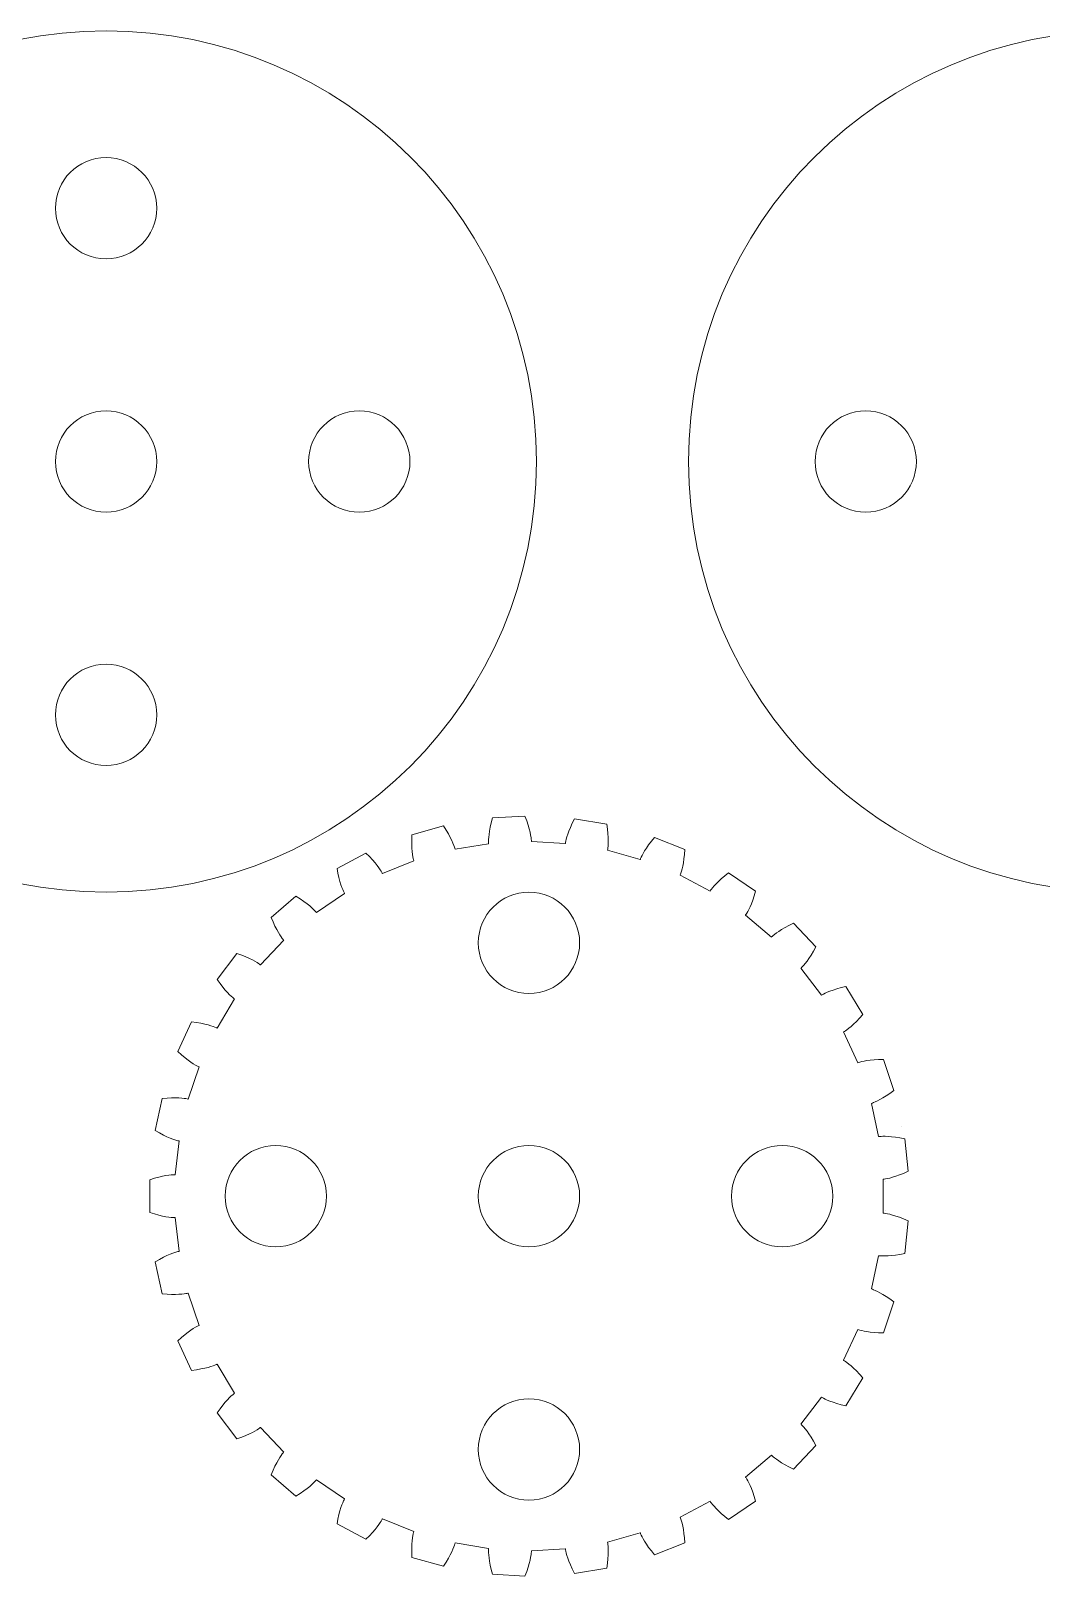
# Model space of a CAD drawing. Header units: millimetres. Extents: x 0 to 364, y 0 to 157.
# Drawn here: x 247 to 286.9, y 86 to 147 of the extents above; entities that cross this region are included whole.
import ezdxf

# ---------------------------------------------------------------- set-up
doc = ezdxf.new("R2010")
doc.units = ezdxf.units.MM
doc.layers.add('layer 1', color=1, linetype='Continuous', lineweight=0)

msp = doc.modelspace()

# ---------------------------------------------------------------- linework, layer by layer
at = {"layer": 'layer 1', "lineweight": 0}
for p, q in [((265.206, 115.739), (265.255, 115.93)), ((266.542, 116), (265.255, 115.93)), ((265.255, 115.93), (265.255, 115.93)), ((266.611, 115.815), (266.542, 116)), ((266.542, 116), (266.542, 116)), ((263.322, 115.613), (262.08, 115.268)), ((263.429, 115.448), (263.322, 115.613)), ((263.322, 115.613), (263.322, 115.613)), ((263.519, 115.297), (263.429, 115.448)), ((263.594, 115.16), (263.519, 115.297)), ((265.124, 115.281), (265.142, 115.414)), ((265.142, 115.414), (265.169, 115.567)), ((265.169, 115.567), (265.206, 115.739)), ((266.667, 115.648), (266.611, 115.815)), ((266.71, 115.499), (266.667, 115.648)), ((266.743, 115.368), (266.71, 115.499)), ((266.766, 115.257), (266.743, 115.368)), ((268.195, 115.179), (268.231, 115.288)), ((268.231, 115.288), (268.277, 115.414)), ((268.277, 115.414), (268.336, 115.558)), ((268.336, 115.558), (268.41, 115.718)), ((268.41, 115.718), (268.498, 115.893)), ((268.498, 115.893), (268.498, 115.893)), ((269.77, 115.685), (268.498, 115.893)), ((269.798, 115.49), (269.77, 115.685)), ((269.77, 115.685), (269.77, 115.685)), ((269.817, 115.315), (269.798, 115.49)), ((269.827, 115.16), (269.817, 115.315)), ((262.073, 115.071), (262.08, 115.268)), ((262.074, 114.895), (262.073, 115.071)), ((262.08, 114.74), (262.074, 114.895)), ((262.08, 115.268), (262.08, 115.268)), ((262.091, 114.606), (262.08, 114.74)), ((263.653, 115.04), (263.594, 115.16)), ((263.7, 114.936), (263.653, 115.04)), ((263.735, 114.849), (263.7, 114.936)), ((263.76, 114.781), (263.735, 114.849)), ((263.775, 114.732), (263.76, 114.781)), ((263.784, 114.702), (263.775, 114.732)), ((263.786, 114.692), (263.784, 114.702)), ((265.109, 114.909), (263.786, 114.692)), ((265.106, 115.002), (265.107, 115.074)), ((265.106, 114.95), (265.106, 115.002)), ((265.108, 114.919), (265.106, 114.95)), ((265.107, 115.074), (265.113, 115.167)), ((265.109, 114.909), (265.108, 114.919)), ((265.113, 115.167), (265.124, 115.281)), ((266.782, 115.165), (266.766, 115.257)), ((266.791, 115.093), (266.782, 115.165)), ((266.796, 115.042), (266.791, 115.093)), ((266.797, 115.011), (266.796, 115.042)), ((266.798, 115), (266.797, 115.011)), ((268.136, 114.928), (266.798, 115)), ((268.136, 114.928), (268.138, 114.938)), ((268.138, 114.938), (268.143, 114.969)), ((268.143, 114.969), (268.153, 115.019)), ((268.153, 115.019), (268.17, 115.09)), ((268.17, 115.09), (268.195, 115.179)), ((269.807, 114.664), (269.812, 114.695)), ((269.812, 114.695), (269.819, 114.746)), ((269.819, 114.746), (269.825, 114.818)), ((269.825, 114.818), (269.83, 114.912)), ((269.831, 115.025), (269.827, 115.16)), ((269.83, 114.912), (269.831, 115.025)), ((271.266, 114.627), (271.339, 114.74)), ((271.339, 114.74), (271.428, 114.868)), ((271.428, 114.868), (271.534, 115.008)), ((271.534, 115.008), (271.658, 115.161)), ((271.658, 115.161), (271.658, 115.161)), ((272.856, 114.684), (271.658, 115.161)), ((272.841, 114.487), (272.856, 114.684)), ((272.856, 114.684), (272.856, 114.684)), ((260.26, 114.543), (259.121, 113.939)), ((260.4, 114.405), (260.26, 114.543)), ((260.26, 114.543), (260.26, 114.543)), ((260.52, 114.276), (260.4, 114.405)), ((260.622, 114.159), (260.52, 114.276)), ((260.707, 114.054), (260.622, 114.159)), ((262.157, 114.239), (260.911, 113.743)), ((262.105, 114.493), (262.091, 114.606)), ((262.119, 114.401), (262.105, 114.493)), ((262.133, 114.33), (262.119, 114.401)), ((262.145, 114.279), (262.133, 114.33)), ((262.154, 114.249), (262.145, 114.279)), ((262.157, 114.239), (262.154, 114.249)), ((269.805, 114.654), (269.807, 114.664)), ((271.097, 114.295), (269.805, 114.654)), ((271.097, 114.295), (271.1, 114.305)), ((271.1, 114.305), (271.112, 114.334)), ((271.112, 114.334), (271.133, 114.381)), ((271.133, 114.381), (271.165, 114.446)), ((271.165, 114.446), (271.209, 114.529)), ((271.209, 114.529), (271.266, 114.627)), ((272.773, 114.027), (272.798, 114.159)), ((272.798, 114.159), (272.821, 114.312)), ((272.821, 114.312), (272.841, 114.487)), ((259.156, 113.745), (259.121, 113.939)), ((259.121, 113.939), (259.121, 113.939)), ((259.195, 113.574), (259.156, 113.745)), ((259.235, 113.424), (259.195, 113.574)), ((260.775, 113.963), (260.707, 114.054)), ((260.828, 113.886), (260.775, 113.963)), ((260.866, 113.825), (260.828, 113.886)), ((260.892, 113.78), (260.866, 113.825)), ((260.907, 113.752), (260.892, 113.78)), ((260.911, 113.743), (260.907, 113.752)), ((272.668, 113.669), (272.672, 113.679)), ((273.852, 113.041), (272.668, 113.669)), ((272.672, 113.679), (272.684, 113.708)), ((272.684, 113.708), (272.701, 113.757)), ((272.701, 113.757), (272.723, 113.826)), ((272.723, 113.826), (272.747, 113.916)), ((272.747, 113.916), (272.773, 114.027)), ((274.184, 113.424), (274.298, 113.529)), ((274.298, 113.529), (274.432, 113.644)), ((274.432, 113.644), (274.586, 113.766)), ((274.586, 113.766), (274.586, 113.766)), ((275.653, 113.043), (274.586, 113.766)), ((259.417, 112.951), (258.307, 112.199)), ((259.274, 113.295), (259.235, 113.424)), ((259.312, 113.187), (259.274, 113.295)), ((259.346, 113.1), (259.312, 113.187)), ((259.375, 113.034), (259.346, 113.1)), ((259.397, 112.987), (259.375, 113.034)), ((259.412, 112.96), (259.397, 112.987)), ((259.417, 112.951), (259.412, 112.96)), ((273.852, 113.041), (273.858, 113.05)), ((273.858, 113.05), (273.875, 113.076)), ((273.875, 113.076), (273.906, 113.118)), ((273.906, 113.118), (273.951, 113.174)), ((273.951, 113.174), (274.012, 113.245)), ((274.012, 113.245), (274.089, 113.329)), ((274.089, 113.329), (274.184, 113.424)), ((275.54, 112.687), (275.597, 112.854)), ((275.597, 112.854), (275.653, 113.043)), ((275.653, 113.043), (275.653, 113.043)), ((257.499, 112.84), (256.517, 112.005)), ((257.666, 112.735), (257.499, 112.84)), ((257.499, 112.84), (257.499, 112.84)), ((257.811, 112.635), (257.666, 112.735)), ((257.936, 112.543), (257.811, 112.635)), ((258.041, 112.459), (257.936, 112.543)), ((258.127, 112.384), (258.041, 112.459)), ((258.195, 112.32), (258.127, 112.384)), ((258.246, 112.269), (258.195, 112.32)), ((258.281, 112.23), (258.246, 112.269)), ((275.339, 112.233), (275.382, 112.316)), ((275.382, 112.316), (275.431, 112.419)), ((275.431, 112.419), (275.484, 112.542)), ((275.484, 112.542), (275.54, 112.687)), ((256.593, 111.824), (256.517, 112.005)), ((256.517, 112.005), (256.517, 112.005)), ((256.668, 111.664), (256.593, 111.824)), ((256.739, 111.526), (256.668, 111.664)), ((258.301, 112.207), (258.281, 112.23)), ((258.307, 112.199), (258.301, 112.207)), ((275.252, 112.092), (275.258, 112.101)), ((276.274, 111.225), (275.252, 112.092)), ((275.258, 112.101), (275.276, 112.127)), ((275.276, 112.127), (275.303, 112.17)), ((275.303, 112.17), (275.339, 112.233)), ((276.814, 111.605), (276.97, 111.688)), ((276.97, 111.688), (277.147, 111.774)), ((277.147, 111.774), (277.147, 111.774)), ((278.033, 110.839), (277.147, 111.774)), ((257.019, 111.104), (256.097, 110.131)), ((256.805, 111.409), (256.739, 111.526)), ((256.865, 111.312), (256.805, 111.409)), ((256.917, 111.235), (256.865, 111.312)), ((256.96, 111.176), (256.917, 111.235)), ((256.992, 111.135), (256.96, 111.176)), ((257.012, 111.112), (256.992, 111.135)), ((257.019, 111.104), (257.012, 111.112)), ((276.274, 111.225), (276.281, 111.232)), ((276.281, 111.232), (276.304, 111.253)), ((276.304, 111.253), (276.343, 111.287)), ((276.343, 111.287), (276.399, 111.333)), ((276.399, 111.333), (276.473, 111.389)), ((276.473, 111.389), (276.567, 111.454)), ((276.567, 111.454), (276.68, 111.527)), ((276.68, 111.527), (276.814, 111.605)), ((255.17, 110.583), (254.389, 109.557)), ((255.355, 110.516), (255.17, 110.583)), ((255.17, 110.583), (255.17, 110.583)), ((255.518, 110.451), (255.355, 110.516)), ((255.66, 110.387), (255.518, 110.451)), ((277.76, 110.386), (277.846, 110.516)), ((277.846, 110.516), (277.937, 110.666)), ((277.937, 110.666), (278.033, 110.839)), ((278.033, 110.839), (278.033, 110.839)), ((255.781, 110.327), (255.66, 110.387)), ((255.881, 110.273), (255.781, 110.327)), ((255.961, 110.225), (255.881, 110.273)), ((256.022, 110.186), (255.961, 110.225)), ((256.064, 110.156), (256.022, 110.186)), ((256.089, 110.137), (256.064, 110.156)), ((256.097, 110.131), (256.089, 110.137)), ((277.437, 109.997), (277.445, 110.004)), ((278.248, 108.93), (277.437, 109.997)), ((277.445, 110.004), (277.467, 110.025)), ((277.467, 110.025), (277.503, 110.062)), ((277.503, 110.062), (277.552, 110.116)), ((277.552, 110.116), (277.612, 110.187)), ((277.612, 110.187), (277.682, 110.277)), ((277.682, 110.277), (277.76, 110.386)), ((254.503, 109.396), (254.389, 109.557)), ((254.389, 109.557), (254.389, 109.557)), ((254.61, 109.256), (254.503, 109.396)), ((254.709, 109.137), (254.61, 109.256)), ((278.858, 109.185), (279.027, 109.233)), ((279.027, 109.233), (279.219, 109.279)), ((279.219, 109.279), (279.219, 109.279)), ((279.883, 108.174), (279.219, 109.279)), ((255.073, 108.784), (254.382, 107.636)), ((254.799, 109.036), (254.709, 109.137)), ((254.878, 108.954), (254.799, 109.036)), ((254.946, 108.89), (254.878, 108.954)), ((255, 108.842), (254.946, 108.89)), ((255.04, 108.809), (255, 108.842)), ((255.065, 108.79), (255.04, 108.809)), ((255.073, 108.784), (255.065, 108.79)), ((278.248, 108.93), (278.257, 108.935)), ((278.257, 108.935), (278.283, 108.951)), ((278.283, 108.951), (278.329, 108.976)), ((278.329, 108.976), (278.394, 109.009)), ((278.394, 109.009), (278.478, 109.048)), ((278.478, 109.048), (278.584, 109.091)), ((278.584, 109.091), (278.71, 109.137)), ((278.71, 109.137), (278.858, 109.185)), ((279.631, 107.9), (279.753, 108.027)), ((279.753, 108.027), (279.883, 108.174)), ((279.883, 108.174), (279.883, 108.174)), ((253.379, 107.878), (252.838, 106.708)), ((253.575, 107.853), (253.379, 107.878)), ((253.379, 107.878), (253.379, 107.878)), ((253.748, 107.824), (253.575, 107.853)), ((253.9, 107.792), (253.748, 107.824)), ((254.031, 107.76), (253.9, 107.792)), ((254.14, 107.728), (254.031, 107.76)), ((254.229, 107.699), (254.14, 107.728)), ((254.297, 107.673), (254.229, 107.699)), ((254.345, 107.653), (254.297, 107.673)), ((254.373, 107.64), (254.345, 107.653)), ((254.382, 107.636), (254.373, 107.64)), ((279.12, 107.481), (279.129, 107.486)), ((279.683, 106.264), (279.12, 107.481)), ((279.129, 107.486), (279.156, 107.502)), ((279.156, 107.502), (279.199, 107.53)), ((279.199, 107.53), (279.258, 107.572)), ((279.258, 107.572), (279.332, 107.629)), ((279.332, 107.629), (279.42, 107.701)), ((279.42, 107.701), (279.52, 107.791)), ((279.52, 107.791), (279.631, 107.9)), ((252.984, 106.576), (252.838, 106.708)), ((252.838, 106.708), (252.838, 106.708)), ((253.118, 106.462), (252.984, 106.576)), ((253.241, 106.367), (253.118, 106.462)), ((253.35, 106.288), (253.241, 106.367)), ((253.445, 106.225), (253.35, 106.288)), ((253.525, 106.177), (253.445, 106.225)), ((253.588, 106.141), (253.525, 106.177)), ((253.634, 106.118), (253.588, 106.141)), ((279.683, 106.264), (279.693, 106.267)), ((279.693, 106.267), (279.722, 106.277)), ((279.722, 106.277), (279.772, 106.292)), ((279.772, 106.292), (279.842, 106.31)), ((279.842, 106.31), (279.933, 106.33)), ((279.933, 106.33), (280.045, 106.349)), ((280.045, 106.349), (280.179, 106.367)), ((280.179, 106.367), (280.333, 106.382)), ((280.333, 106.382), (280.509, 106.392)), ((280.509, 106.392), (280.706, 106.396)), ((280.706, 106.396), (280.706, 106.396)), ((281.117, 105.175), (280.706, 106.396)), ((253.672, 106.101), (253.244, 104.83)), ((253.663, 106.105), (253.634, 106.118)), ((253.672, 106.101), (253.663, 106.105)), ((280.68, 104.879), (280.812, 104.961)), ((280.812, 104.961), (280.958, 105.059)), ((280.958, 105.059), (281.117, 105.175)), ((281.117, 105.175), (281.117, 105.175)), ((252.213, 104.852), (251.936, 103.593)), ((252.409, 104.869), (252.213, 104.852)), ((252.213, 104.852), (252.213, 104.852)), ((252.585, 104.878), (252.409, 104.869)), ((252.74, 104.88), (252.585, 104.878)), ((252.874, 104.876), (252.74, 104.88)), ((252.988, 104.869), (252.874, 104.876)), ((253.081, 104.859), (252.988, 104.869)), ((253.153, 104.849), (253.081, 104.859)), ((253.204, 104.84), (253.153, 104.849)), ((253.234, 104.833), (253.204, 104.84)), ((253.244, 104.83), (253.234, 104.833)), ((280.223, 104.661), (280.233, 104.664)), ((280.511, 103.352), (280.223, 104.661)), ((280.233, 104.664), (280.262, 104.674)), ((280.262, 104.674), (280.311, 104.693)), ((280.311, 104.693), (280.377, 104.721)), ((280.377, 104.721), (280.462, 104.76)), ((280.462, 104.76), (280.563, 104.813)), ((280.563, 104.813), (280.68, 104.879)), ((281.414, 103.758), (281.414, 103.758)), ((252.106, 103.494), (251.936, 103.593)), ((251.936, 103.593), (251.936, 103.593)), ((252.262, 103.413), (252.106, 103.494)), ((252.402, 103.346), (252.262, 103.413)), ((252.526, 103.292), (252.402, 103.346)), ((252.632, 103.251), (252.526, 103.292)), ((252.72, 103.221), (252.632, 103.251)), ((252.79, 103.2), (252.72, 103.221)), ((252.88, 103.179), (252.735, 101.846)), ((252.84, 103.187), (252.79, 103.2)), ((252.87, 103.181), (252.84, 103.187)), ((252.88, 103.179), (252.87, 103.181)), ((280.511, 103.352), (280.521, 103.353)), ((280.521, 103.353), (280.552, 103.357)), ((280.552, 103.357), (280.604, 103.36)), ((280.604, 103.36), (280.676, 103.363)), ((280.676, 103.363), (280.769, 103.362)), ((280.769, 103.362), (280.883, 103.357)), ((280.883, 103.357), (281.017, 103.346)), ((281.017, 103.346), (281.172, 103.328)), ((281.172, 103.328), (281.346, 103.3)), ((281.346, 103.3), (281.539, 103.262)), ((281.539, 103.262), (281.539, 103.262)), ((281.678, 101.98), (281.539, 103.262)), ((281.334, 101.836), (281.498, 101.901)), ((281.498, 101.901), (281.678, 101.98)), ((281.678, 101.98), (281.678, 101.98)), ((251.911, 101.704), (251.724, 101.645)), ((251.724, 101.645), (251.724, 101.645)), ((251.724, 101.645), (251.724, 100.356)), ((252.081, 101.751), (251.911, 101.704)), ((252.233, 101.786), (252.081, 101.751)), ((252.365, 101.811), (252.233, 101.786)), ((252.477, 101.828), (252.365, 101.811)), ((252.57, 101.839), (252.477, 101.828)), ((252.642, 101.844), (252.57, 101.839)), ((252.694, 101.846), (252.642, 101.844)), ((252.725, 101.846), (252.694, 101.846)), ((252.735, 101.846), (252.725, 101.846)), ((280.694, 101.671), (280.704, 101.672)), ((280.694, 100.33), (280.694, 101.671)), ((280.704, 101.672), (280.735, 101.675)), ((280.735, 101.675), (280.786, 101.682)), ((280.769, 101.562), (280.769, 101.562)), ((280.786, 101.682), (280.858, 101.696)), ((280.858, 101.696), (280.949, 101.716)), ((280.949, 101.716), (281.059, 101.745)), ((281.059, 101.745), (281.187, 101.785)), ((281.187, 101.785), (281.334, 101.836)), ((251.911, 100.297), (251.724, 100.356)), ((251.724, 100.356), (251.724, 100.356)), ((252.081, 100.25), (251.911, 100.297)), ((252.233, 100.215), (252.081, 100.25)), ((252.365, 100.19), (252.233, 100.215)), ((252.477, 100.173), (252.365, 100.19)), ((252.57, 100.162), (252.477, 100.173)), ((252.642, 100.157), (252.57, 100.162)), ((252.694, 100.155), (252.642, 100.157)), ((252.725, 100.155), (252.694, 100.155)), ((252.735, 100.155), (252.725, 100.155)), ((252.735, 100.155), (252.88, 98.822)), ((280.694, 100.33), (280.704, 100.329)), ((280.704, 100.329), (280.735, 100.326)), ((280.735, 100.326), (280.786, 100.318)), ((280.769, 100.439), (280.769, 100.439)), ((280.786, 100.318), (280.858, 100.305)), ((280.858, 100.305), (280.949, 100.285)), ((280.949, 100.285), (281.059, 100.255)), ((281.059, 100.255), (281.187, 100.216)), ((281.187, 100.216), (281.334, 100.165)), ((281.334, 100.165), (281.498, 100.1)), ((281.498, 100.1), (281.678, 100.021)), ((281.539, 98.739), (281.678, 100.021)), ((281.678, 100.021), (281.678, 100.021)), ((252.87, 98.82), (252.84, 98.814)), ((252.88, 98.822), (252.87, 98.82)), ((252.106, 98.506), (251.936, 98.408)), ((251.936, 98.408), (251.936, 98.408)), ((251.936, 98.408), (252.213, 97.149)), ((252.262, 98.588), (252.106, 98.506)), ((252.402, 98.655), (252.262, 98.588)), ((252.526, 98.708), (252.402, 98.655)), ((252.632, 98.75), (252.526, 98.708)), ((252.72, 98.78), (252.632, 98.75)), ((252.79, 98.801), (252.72, 98.78)), ((252.84, 98.814), (252.79, 98.801)), ((280.223, 97.34), (280.511, 98.649)), ((280.511, 98.649), (280.521, 98.648)), ((280.521, 98.648), (280.552, 98.644)), ((280.552, 98.644), (280.604, 98.64)), ((280.604, 98.64), (280.676, 98.638)), ((280.676, 98.638), (280.769, 98.639)), ((280.769, 98.639), (280.883, 98.643)), ((280.883, 98.643), (281.017, 98.654)), ((281.017, 98.654), (281.172, 98.673)), ((281.172, 98.673), (281.346, 98.701)), ((281.346, 98.701), (281.539, 98.739)), ((281.539, 98.739), (281.539, 98.739)), ((252.409, 97.132), (252.213, 97.149)), ((252.213, 97.149), (252.213, 97.149)), ((252.585, 97.123), (252.409, 97.132)), ((252.74, 97.121), (252.585, 97.123)), ((252.874, 97.125), (252.74, 97.121)), ((252.988, 97.132), (252.874, 97.125)), ((253.081, 97.142), (252.988, 97.132)), ((253.153, 97.152), (253.081, 97.142)), ((253.204, 97.161), (253.153, 97.152)), ((253.234, 97.168), (253.204, 97.161)), ((253.244, 97.171), (253.234, 97.168)), ((253.244, 97.171), (253.672, 95.9)), ((280.223, 97.34), (280.233, 97.337)), ((280.233, 97.337), (280.262, 97.327)), ((280.262, 97.327), (280.311, 97.308)), ((280.311, 97.308), (280.377, 97.28)), ((280.377, 97.28), (280.462, 97.241)), ((280.462, 97.241), (280.563, 97.188)), ((280.563, 97.188), (280.68, 97.122)), ((280.68, 97.122), (280.812, 97.04)), ((280.812, 97.04), (280.958, 96.942)), ((280.706, 95.605), (281.117, 96.826)), ((280.958, 96.942), (281.117, 96.826)), ((281.117, 96.826), (281.117, 96.826)), ((253.445, 95.776), (253.35, 95.713)), ((253.525, 95.824), (253.445, 95.776)), ((253.588, 95.86), (253.525, 95.824)), ((253.634, 95.883), (253.588, 95.86)), ((253.663, 95.896), (253.634, 95.883)), ((253.672, 95.9), (253.663, 95.896)), ((252.984, 95.425), (252.838, 95.293)), ((252.838, 95.293), (252.838, 95.293)), ((252.838, 95.293), (253.379, 94.123)), ((253.118, 95.539), (252.984, 95.425)), ((253.241, 95.634), (253.118, 95.539)), ((253.35, 95.713), (253.241, 95.634)), ((279.12, 94.52), (279.683, 95.737)), ((279.683, 95.737), (279.693, 95.734)), ((279.693, 95.734), (279.722, 95.724)), ((279.722, 95.724), (279.772, 95.709)), ((279.772, 95.709), (279.842, 95.691)), ((279.842, 95.691), (279.933, 95.671)), ((279.933, 95.671), (280.045, 95.652)), ((280.045, 95.652), (280.179, 95.634)), ((280.179, 95.634), (280.333, 95.619)), ((280.333, 95.619), (280.509, 95.608)), ((280.509, 95.608), (280.706, 95.605)), ((280.706, 95.605), (280.706, 95.605)), ((253.575, 94.148), (253.379, 94.123)), ((253.379, 94.123), (253.379, 94.123)), ((253.748, 94.177), (253.575, 94.148)), ((253.9, 94.209), (253.748, 94.177)), ((254.031, 94.241), (253.9, 94.209)), ((254.14, 94.273), (254.031, 94.241)), ((254.229, 94.302), (254.14, 94.273)), ((254.297, 94.328), (254.229, 94.302)), ((254.345, 94.348), (254.297, 94.328)), ((254.373, 94.361), (254.345, 94.348)), ((254.382, 94.365), (254.373, 94.361)), ((254.382, 94.365), (255.073, 93.217)), ((279.12, 94.52), (279.129, 94.515)), ((279.129, 94.515), (279.156, 94.499)), ((279.156, 94.499), (279.199, 94.471)), ((279.199, 94.471), (279.258, 94.429)), ((279.258, 94.429), (279.332, 94.372)), ((279.332, 94.372), (279.42, 94.299)), ((279.42, 94.299), (279.52, 94.21)), ((279.52, 94.21), (279.631, 94.101)), ((279.631, 94.101), (279.753, 93.974)), ((279.753, 93.974), (279.883, 93.827)), ((279.219, 92.722), (279.883, 93.827)), ((279.883, 93.827), (279.883, 93.827)), ((254.61, 92.745), (254.503, 92.605)), ((254.709, 92.864), (254.61, 92.745)), ((254.799, 92.965), (254.709, 92.864)), ((254.878, 93.046), (254.799, 92.965)), ((254.946, 93.111), (254.878, 93.046)), ((255, 93.159), (254.946, 93.111)), ((255.04, 93.192), (255, 93.159)), ((255.065, 93.211), (255.04, 93.192)), ((255.073, 93.217), (255.065, 93.211)), ((277.437, 92.004), (278.248, 93.071)), ((278.248, 93.071), (278.257, 93.066)), ((278.257, 93.066), (278.283, 93.05)), ((278.283, 93.05), (278.329, 93.025)), ((278.329, 93.025), (278.394, 92.992)), ((278.394, 92.992), (278.478, 92.953)), ((278.478, 92.953), (278.584, 92.91)), ((278.584, 92.91), (278.71, 92.864)), ((278.71, 92.864), (278.858, 92.816)), ((278.858, 92.816), (279.027, 92.768)), ((279.027, 92.768), (279.219, 92.722)), ((279.219, 92.722), (279.219, 92.722)), ((254.503, 92.605), (254.389, 92.444)), ((254.389, 92.444), (254.389, 92.444)), ((254.389, 92.444), (255.17, 91.418)), ((255.518, 91.55), (255.355, 91.485)), ((255.66, 91.614), (255.518, 91.55)), ((255.781, 91.674), (255.66, 91.614)), ((255.881, 91.728), (255.781, 91.674)), ((255.961, 91.776), (255.881, 91.728)), ((256.022, 91.815), (255.961, 91.776)), ((256.064, 91.845), (256.022, 91.815)), ((256.089, 91.864), (256.064, 91.845)), ((256.097, 91.87), (256.089, 91.864)), ((256.097, 91.87), (257.019, 90.897)), ((277.437, 92.004), (277.445, 91.997)), ((277.445, 91.997), (277.467, 91.976)), ((277.467, 91.976), (277.503, 91.939)), ((277.503, 91.939), (277.552, 91.885)), ((277.552, 91.885), (277.612, 91.814)), ((277.612, 91.814), (277.682, 91.724)), ((277.682, 91.724), (277.76, 91.615)), ((277.76, 91.615), (277.846, 91.485)), ((255.355, 91.485), (255.17, 91.418)), ((255.17, 91.418), (255.17, 91.418)), ((257.012, 90.889), (256.992, 90.866)), ((257.019, 90.897), (257.012, 90.889)), ((277.147, 90.227), (278.033, 91.162)), ((277.846, 91.485), (277.937, 91.334)), ((277.937, 91.334), (278.033, 91.162)), ((278.033, 91.162), (278.033, 91.162)), ((256.668, 90.337), (256.593, 90.177)), ((256.739, 90.475), (256.668, 90.337)), ((256.805, 90.592), (256.739, 90.475)), ((256.865, 90.689), (256.805, 90.592)), ((256.917, 90.766), (256.865, 90.689)), ((256.96, 90.825), (256.917, 90.766)), ((256.992, 90.866), (256.96, 90.825)), ((275.252, 89.908), (276.274, 90.776)), ((276.274, 90.776), (276.281, 90.769)), ((276.281, 90.769), (276.304, 90.748)), ((276.304, 90.748), (276.343, 90.713)), ((276.343, 90.713), (276.399, 90.668)), ((276.399, 90.668), (276.473, 90.612)), ((276.473, 90.612), (276.567, 90.547)), ((276.567, 90.547), (276.68, 90.474)), ((276.68, 90.474), (276.814, 90.396)), ((276.814, 90.396), (276.97, 90.313)), ((276.97, 90.313), (277.147, 90.227)), ((256.593, 90.177), (256.517, 89.996)), ((256.517, 89.996), (256.517, 89.996)), ((256.517, 89.996), (257.499, 89.161)), ((258.195, 89.681), (258.127, 89.617)), ((258.246, 89.732), (258.195, 89.681)), ((258.281, 89.771), (258.246, 89.732)), ((258.301, 89.794), (258.281, 89.771)), ((258.307, 89.802), (258.301, 89.794)), ((258.307, 89.802), (259.417, 89.05)), ((275.252, 89.908), (275.258, 89.9)), ((275.258, 89.9), (275.276, 89.874)), ((275.276, 89.874), (275.303, 89.83)), ((275.303, 89.83), (275.339, 89.768)), ((275.339, 89.768), (275.382, 89.685)), ((275.382, 89.685), (275.431, 89.582)), ((277.147, 90.227), (277.147, 90.227)), ((257.666, 89.266), (257.499, 89.161)), ((257.499, 89.161), (257.499, 89.161)), ((257.811, 89.365), (257.666, 89.266)), ((257.936, 89.458), (257.811, 89.365)), ((258.041, 89.542), (257.936, 89.458)), ((258.127, 89.617), (258.041, 89.542)), ((275.431, 89.582), (275.484, 89.458)), ((275.484, 89.458), (275.54, 89.313)), ((275.54, 89.313), (275.597, 89.147)), ((275.597, 89.147), (275.653, 88.958)), ((259.235, 88.577), (259.195, 88.427)), ((259.274, 88.706), (259.235, 88.577)), ((259.312, 88.814), (259.274, 88.706)), ((259.346, 88.9), (259.312, 88.814)), ((259.375, 88.967), (259.346, 88.9)), ((259.397, 89.013), (259.375, 88.967)), ((259.412, 89.041), (259.397, 89.013)), ((259.417, 89.05), (259.412, 89.041)), ((272.668, 88.331), (273.852, 88.959)), ((273.852, 88.959), (273.858, 88.951)), ((273.858, 88.951), (273.875, 88.925)), ((273.875, 88.925), (273.906, 88.883)), ((273.906, 88.883), (273.951, 88.826)), ((273.951, 88.826), (274.012, 88.756)), ((274.012, 88.756), (274.089, 88.672)), ((274.089, 88.672), (274.184, 88.577)), ((274.184, 88.577), (274.298, 88.472)), ((274.298, 88.472), (274.432, 88.357)), ((274.586, 88.235), (275.653, 88.958)), ((275.653, 88.958), (275.653, 88.958)), ((259.156, 88.255), (259.121, 88.062)), ((259.121, 88.062), (259.121, 88.062)), ((259.121, 88.062), (260.26, 87.458)), ((259.195, 88.427), (259.156, 88.255)), ((260.622, 87.842), (260.52, 87.725)), ((260.707, 87.947), (260.622, 87.842)), ((260.775, 88.038), (260.707, 87.947)), ((260.828, 88.115), (260.775, 88.038)), ((260.866, 88.176), (260.828, 88.115)), ((260.892, 88.221), (260.866, 88.176)), ((260.907, 88.249), (260.892, 88.221)), ((260.911, 88.258), (260.907, 88.249)), ((260.911, 88.258), (262.157, 87.762)), ((272.668, 88.331), (272.672, 88.322)), ((272.672, 88.322), (272.684, 88.293)), ((272.684, 88.293), (272.701, 88.244)), ((272.701, 88.244), (272.723, 88.175)), ((272.723, 88.175), (272.747, 88.085)), ((272.747, 88.085), (272.773, 87.974)), ((272.773, 87.974), (272.798, 87.842)), ((272.798, 87.842), (272.821, 87.688)), ((274.432, 88.357), (274.586, 88.235)), ((274.586, 88.235), (274.586, 88.235)), ((260.4, 87.596), (260.26, 87.458)), ((260.26, 87.458), (260.26, 87.458)), ((260.52, 87.725), (260.4, 87.596)), ((262.08, 87.261), (262.074, 87.106)), ((262.091, 87.395), (262.08, 87.261)), ((262.105, 87.508), (262.091, 87.395)), ((262.119, 87.6), (262.105, 87.508)), ((262.133, 87.671), (262.119, 87.6)), ((262.145, 87.722), (262.133, 87.671)), ((262.154, 87.752), (262.145, 87.722)), ((262.157, 87.762), (262.154, 87.752)), ((263.775, 87.269), (263.76, 87.22)), ((263.784, 87.299), (263.775, 87.269)), ((263.786, 87.309), (263.784, 87.299)), ((263.786, 87.309), (265.109, 87.092)), ((269.805, 87.347), (271.097, 87.706)), ((269.805, 87.347), (269.807, 87.337)), ((269.807, 87.337), (269.812, 87.306)), ((269.812, 87.306), (269.819, 87.255)), ((269.819, 87.255), (269.825, 87.182)), ((271.097, 87.706), (271.1, 87.696)), ((271.1, 87.696), (271.112, 87.667)), ((271.112, 87.667), (271.133, 87.62)), ((271.133, 87.62), (271.165, 87.554)), ((271.165, 87.554), (271.209, 87.472)), ((271.209, 87.472), (271.266, 87.374)), ((271.266, 87.374), (271.339, 87.261)), ((271.339, 87.261), (271.428, 87.133)), ((271.658, 86.84), (272.856, 87.317)), ((272.821, 87.688), (272.841, 87.513)), ((272.841, 87.513), (272.856, 87.317)), ((272.856, 87.317), (272.856, 87.317)), ((262.074, 87.106), (262.073, 86.93)), ((262.073, 86.93), (262.08, 86.733)), ((262.08, 86.733), (262.08, 86.733)), ((262.08, 86.733), (263.322, 86.388)), ((263.519, 86.704), (263.429, 86.553)), ((263.594, 86.841), (263.519, 86.704)), ((263.653, 86.961), (263.594, 86.841)), ((263.7, 87.065), (263.653, 86.961)), ((263.735, 87.152), (263.7, 87.065)), ((263.76, 87.22), (263.735, 87.152)), ((265.108, 87.082), (265.106, 87.051)), ((265.106, 87.051), (265.106, 86.999)), ((265.106, 86.999), (265.107, 86.927)), ((265.107, 86.927), (265.113, 86.834)), ((265.109, 87.092), (265.108, 87.082)), ((265.113, 86.834), (265.124, 86.72)), ((265.124, 86.72), (265.142, 86.587)), ((266.743, 86.632), (266.71, 86.502)), ((266.766, 86.744), (266.743, 86.632)), ((266.782, 86.836), (266.766, 86.744)), ((266.791, 86.908), (266.782, 86.836)), ((266.796, 86.959), (266.791, 86.908)), ((266.797, 86.99), (266.796, 86.959)), ((266.798, 87.001), (266.797, 86.99)), ((266.798, 87.001), (268.136, 87.073)), ((268.136, 87.073), (268.138, 87.063)), ((268.138, 87.063), (268.143, 87.032)), ((268.143, 87.032), (268.153, 86.982)), ((268.153, 86.982), (268.17, 86.911)), ((268.17, 86.911), (268.195, 86.821)), ((268.195, 86.821), (268.231, 86.713)), ((268.231, 86.713), (268.277, 86.587)), ((269.817, 86.686), (269.798, 86.511)), ((269.827, 86.841), (269.817, 86.686)), ((269.825, 87.182), (269.83, 87.089)), ((269.831, 86.975), (269.827, 86.841)), ((269.83, 87.089), (269.831, 86.975)), ((271.428, 87.133), (271.534, 86.993)), ((271.534, 86.993), (271.658, 86.84)), ((271.658, 86.84), (271.658, 86.84)), ((263.429, 86.553), (263.322, 86.388)), ((263.322, 86.388), (263.322, 86.388)), ((265.142, 86.587), (265.169, 86.434)), ((265.169, 86.434), (265.206, 86.262)), ((265.206, 86.262), (265.255, 86.071)), ((265.255, 86.071), (265.255, 86.071)), ((265.255, 86.071), (266.542, 86.001)), ((266.611, 86.186), (266.542, 86.001)), ((266.667, 86.353), (266.611, 86.186)), ((266.71, 86.502), (266.667, 86.353)), ((268.277, 86.587), (268.336, 86.443)), ((268.336, 86.443), (268.41, 86.283)), ((268.41, 86.283), (268.498, 86.107)), ((268.498, 86.107), (269.77, 86.316)), ((268.498, 86.107), (268.498, 86.107)), ((269.798, 86.511), (269.77, 86.316)), ((269.77, 86.316), (269.77, 86.316)), ((266.542, 86.001), (266.542, 86.001))]:
    msp.add_line(p, q, dxfattribs=at)
for centre, radius in [((250, 130), 17), ((290, 130), 17), ((250, 140), 2), ((250, 130), 2), ((260, 130), 2), ((280, 130), 2), ((250, 120), 2), ((266.701, 111), 2), ((256.701, 101), 2), ((266.701, 101), 2), ((276.701, 101), 2), ((266.701, 91), 2)]:
    msp.add_circle(centre, radius, dxfattribs=at)

doc.saveas('drawing.dxf')
